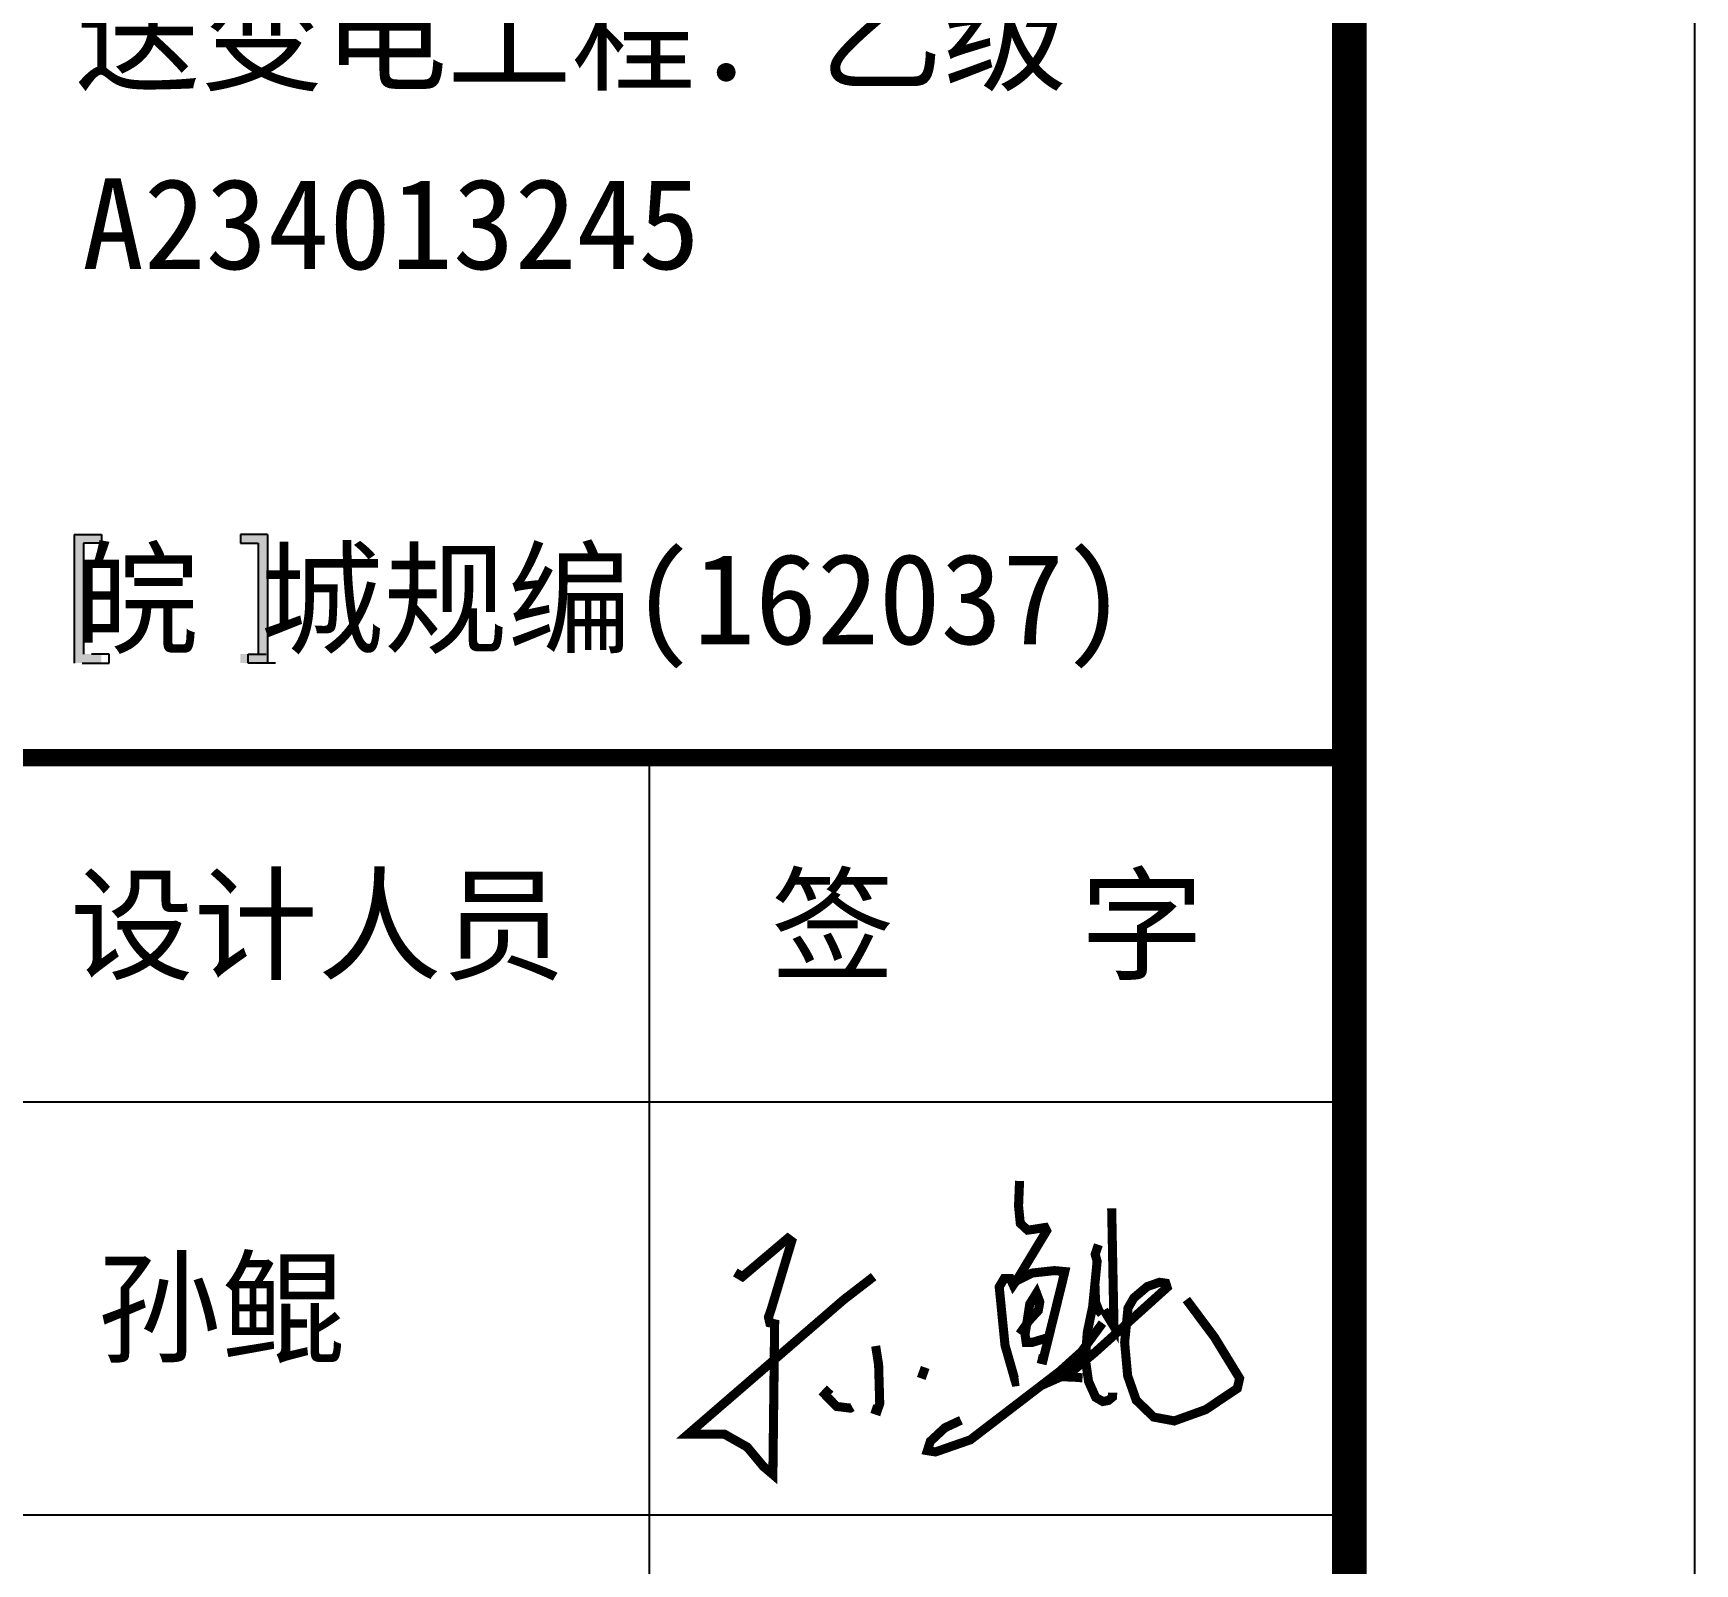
# Model space of a CAD drawing. Extents: x 32461 to 372567, y -698896 to 182569.
# Drawn here: x 178509 to 185723, y -95355 to -88710 of the extents above; entities that cross this region are included whole.
import ezdxf

# ---------------------------------------------------------------- set-up
doc = ezdxf.new("R2010")
doc.units = 0
doc.header["$LTSCALE"] = 1000
doc.header["$MEASUREMENT"] = 0
doc.layers.get('0').update_dxf_attribs({"linetype": 'CONTINUOUS'})
doc.layers.add('PUB_TITLE', color=4, linetype='CONTINUOUS')
doc.layers.add('图框', color=4, linetype='CONTINUOUS')
doc.layers.add('修改', color=7, linetype='CONTINUOUS', lineweight=20)
doc.styles.add('STYLE-黑体', font='simhei.ttf')
doc.styles.add('黑体', font='simhei.ttf', dxfattribs={"width": 0.6, "height": 4.3})

# ---------------------------------------------------------------- blocks, each defined once
blk = doc.blocks.new('5555')
at = {"layer": '修改', "color": 1, "const_width": 750}
for points in [[(2546225, -869415), (2546141, -871490), (2546284, -872921), (2546892, -873483), (2547353, -873421), (2548330, -873265), (2548330, -873265), (2548464, -873530), (2546131, -877395), (2545700, -878022), (2545455, -877483), (2544954, -877483), (2544541, -878175), (2545024, -883015), (2545889, -886026), (2545889, -886026), (2546173, -885988)], [(2553842, -871686), (2554034, -881467), (2553203, -880091)], [(2522716, -876986), (2523307, -877329), (2527057, -874161), (2527376, -874398), (2525673, -880071), (2525460, -880674), (2525567, -881147), (2525969, -881229), (2525824, -893691), (2525038, -893023), (2523701, -891421), (2521816, -890353), (2518817, -890353), (2531694, -879226), (2534158, -877327)], [(2552744, -874687), (2552478, -875485), (2552640, -876061), (2552271, -879813), (2551827, -881934), (2551665, -884135), (2551931, -885996), (2552522, -887311), (2553108, -887654), (2553573, -887567), (2553914, -887284), (2553928, -886921)], [(2545915, -877708), (2547248, -877032), (2549110, -876828), (2549966, -876910), (2549748, -877820), (2548171, -884205), (2547736, -884097)], [(2546228, -882073), (2547016, -880960), (2547777, -880131), (2547900, -879412), (2547628, -878692), (2547071, -879588), (2546679, -882105), (2546773, -882759), (2547300, -882759), (2548474, -882399), (2548609, -882432)], [(2548009, -886338), (2549639, -885613), (2550404, -885303), (2552445, -883610), (2556119, -880300), (2558144, -878476), (2558428, -878219), (2558316, -877868), (2557803, -877796), (2556786, -878149), (2555672, -879093), (2555192, -879934), (2554915, -882771), (2555166, -885531), (2555870, -887541), (2557317, -888942), (2559021, -889258), (2561621, -888324), (2564234, -886571), (2564424, -885738), (2562327, -882313), (2560017, -879222)], [(2552456, -877937), (2552509, -879438), (2552793, -880162), (2553011, -880429)], [(2541379, -889203), (2540053, -889824), (2538845, -890950), (2538602, -891716), (2539269, -891824), (2542160, -890818), (2549533, -885171), (2551342, -883541), (2553086, -881169)], [(2534323, -883065), (2534568, -884614), (2534661, -887828), (2534463, -888399), (2534008, -888248)], [(2538421, -884840), (2538097, -885745)], [(2530557, -886583), (2530115, -887061), (2531094, -888062), (2532236, -888202), (2532236, -888202), (2532398, -888111)], [(2548009, -886338), (2549639, -885613), (2550577, -885631), (2551434, -885695)]]:
    blk.add_lwpolyline(points, dxfattribs=at)

msp = doc.modelspace()

# ---------------------------------------------------------------- hatches: boundary and pattern name
at = {"layer": '图框'}
for points in [[(178727.8, -90923.8), (178804.7, -90923.8), (178804.7, -90885.4), (178769.2, -90885.4), (178686.4, -90885.4), (178686.4, -91444), (178769.2, -91444), (178804.7, -91444), (178804.7, -91405.5), (178727.8, -91405.5)], [(179485.3, -91405.5), (179408.4, -91405.5), (179408.4, -91444), (179443.9, -91444), (179526.7, -91444), (179526.7, -90885.4), (179443.9, -90885.4), (179408.4, -90885.4), (179408.4, -90923.8), (179485.3, -90923.8)]]:
    msp.add_hatch(color=4, dxfattribs=at).paths.add_polyline_path(points)

# ---------------------------------------------------------------- linework, layer by layer
at = {"layer": 'PUB_TITLE'}
msp.add_lwpolyline([(74273.1, -140227.8), (185723.1, -140227.8), (185723.1, -77227.8), (74273.1, -77227.8)], close=True, dxfattribs=at)
at = {"layer": 'PUB_TITLE', "const_width": 150}
msp.add_lwpolyline([(78023.1, -138727.8), (184223.1, -138727.8), (184223.1, -78727.8), (78023.1, -78727.8)], close=True, dxfattribs=at)
at = {"layer": '图框', "color": 4}
for p, q in [((178686.4, -90885.4), (178769.2, -90885.4)), ((178686.4, -90885.4), (178686.4, -91444)), ((178769.2, -90885.4), (178804.7, -90885.4)), ((178804.7, -90885.4), (178804.7, -90923.8)), ((179443.9, -90885.4), (179408.4, -90885.4)), ((179408.4, -90885.4), (179408.4, -90923.8)), ((179526.7, -90885.4), (179443.9, -90885.4)), ((179526.7, -90885.4), (179526.7, -91444)), ((178804.7, -90923.8), (178727.8, -90923.8)), ((178727.8, -90923.8), (178727.8, -91405.5)), ((179408.4, -90923.8), (179485.3, -90923.8)), ((179485.3, -90923.8), (179485.3, -91405.5)), ((178720.8, -91444), (178803.7, -91444)), ((178839.2, -91405.5), (178762.3, -91405.5)), ((178803.7, -91444), (178839.2, -91444)), ((178839.2, -91444), (178839.2, -91405.5)), ((179442.8, -91444), (179442.8, -91405.5)), ((179442.8, -91405.5), (179519.8, -91405.5)), ((179478.4, -91444), (179442.8, -91444)), ((179561.2, -91444), (179478.4, -91444))]:
    msp.add_line(p, q, dxfattribs=at)
at = {"layer": '图框', "color": 0}
for p, q in [((175209.2, -93348.9), (184223.1, -93348.9)), ((175209.2, -93348.9), (184223.1, -93348.9)), ((175209.2, -95141.7), (184223.1, -95141.7))]:
    msp.add_line(p, q, dxfattribs=at)
at = {"layer": '图框', "color": 4, "const_width": 147.9}
msp.add_lwpolyline([(175209.2, -78727.8), (184223.1, -78727.8), (184223.1, -138727.8), (175209.2, -138727.8)], close=True, dxfattribs=at)
at = {"layer": '图框', "color": 0, "const_width": 75}
msp.add_lwpolyline([(175209.2, -91854.9), (184223.1, -91854.9), (184223.1, -107093.7), (175209.2, -107093.7)], close=True, dxfattribs=at)
at = {"layer": '图框', "color": 0}
for points in [[(181185.2, -93348.9), (181185.2, -91854.9)], [(181185.2, -102014.1), (181185.2, -93348.9)]]:
    msp.add_lwpolyline(points, dxfattribs=at)

# ---------------------------------------------------------------- block references
at = {"xscale": 0.05250000022351742, "yscale": 0.05250000004889444, "zscale": 0.05249999999999999}
msp.add_blockref('5555', (49114.6, -48048.3), dxfattribs=at)

# ---------------------------------------------------------------- texts
at = {"layer": '图框', "color": 4}
for s, height, style, p in [('人防工程、送变电工程：乙级', 394.416, '黑体', (176003.2, -88917.9)), ('证书编号：A234013245', 394.416, '黑体', (176031.1, -89734.1)), ('证书编号：皖 城规编(162037)', 394.416, '黑体', (175996.7, -91362.3)), ('孙鲲', 394.42, 'STYLE-黑体', (178786.9, -94440.4))]:
    msp.add_text(s, height=height, dxfattribs=dict(at, style=style)).set_placement(p)
at = {"layer": '图框', "color": 0, "style": 'STYLE-黑体'}
for s, p in [('设计人员', (178667.9, -92777.7)), ('签   字', (181711.5, -92777.7))]:
    msp.add_text(s, height=394.42, dxfattribs=at).set_placement(p)

doc.saveas('drawing.dxf')
